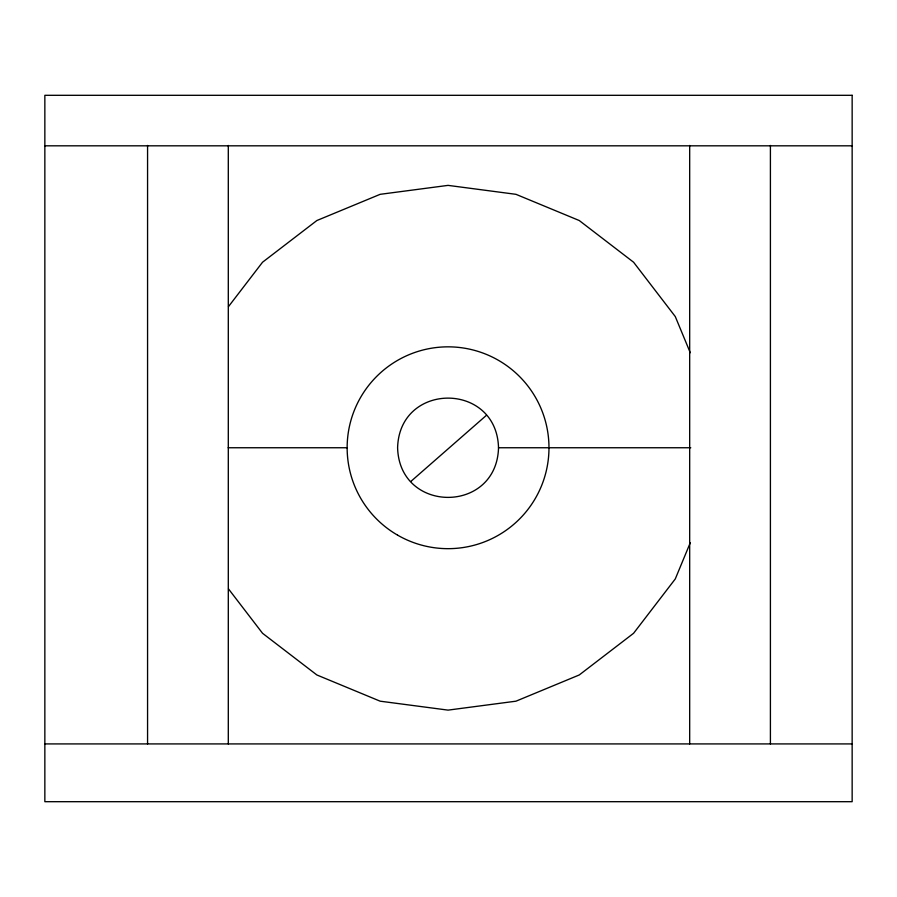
<?xml version="1.0" encoding="UTF-8"?>
<svg xmlns="http://www.w3.org/2000/svg" width="897" height="897" viewBox="0 0 897 897"><rect width="100%" height="100%" fill="white"/><g stroke="black" fill="none" stroke-linecap="round" stroke-linejoin="round"><path stroke-width="1.35" d="M498.519 447.749C496.736 513.925 399.389 513.925 397.606 447.749C399.389 381.584 496.736 381.584 498.519 447.749L690.768 447.749M690.264 542.775L675.284 578.935L633.585 633.282L579.249 674.97L515.966 701.185L448.063 710.121L380.16 701.185L316.876 674.97L262.541 633.282L228.5 588.914M228.5 306.583L262.541 262.227L316.876 220.527L380.16 194.324L448.063 185.376L515.966 194.324L579.249 220.527L633.585 262.227L675.284 316.563L690.264 352.723M410.86 481.442L486.309 415.423M44.85 145.819L852.15 145.819M228.174 447.749L347.15 447.749M44.85 743.916L852.15 743.916M770.411 145.449L770.411 743.916M689.681 145.449L689.681 743.916M228.298 145.449L228.298 743.916M147.568 145.449L147.568 743.916M852.15 95.306L44.85 95.306L44.85 801.694L852.15 801.694L852.15 95.306M397.606 535.15A100.913 100.913 0 0 0 548.975 447.749A100.913 100.913 0 0 0 397.606 360.359A100.913 100.913 0 0 0 397.606 535.15"/></g></svg>
